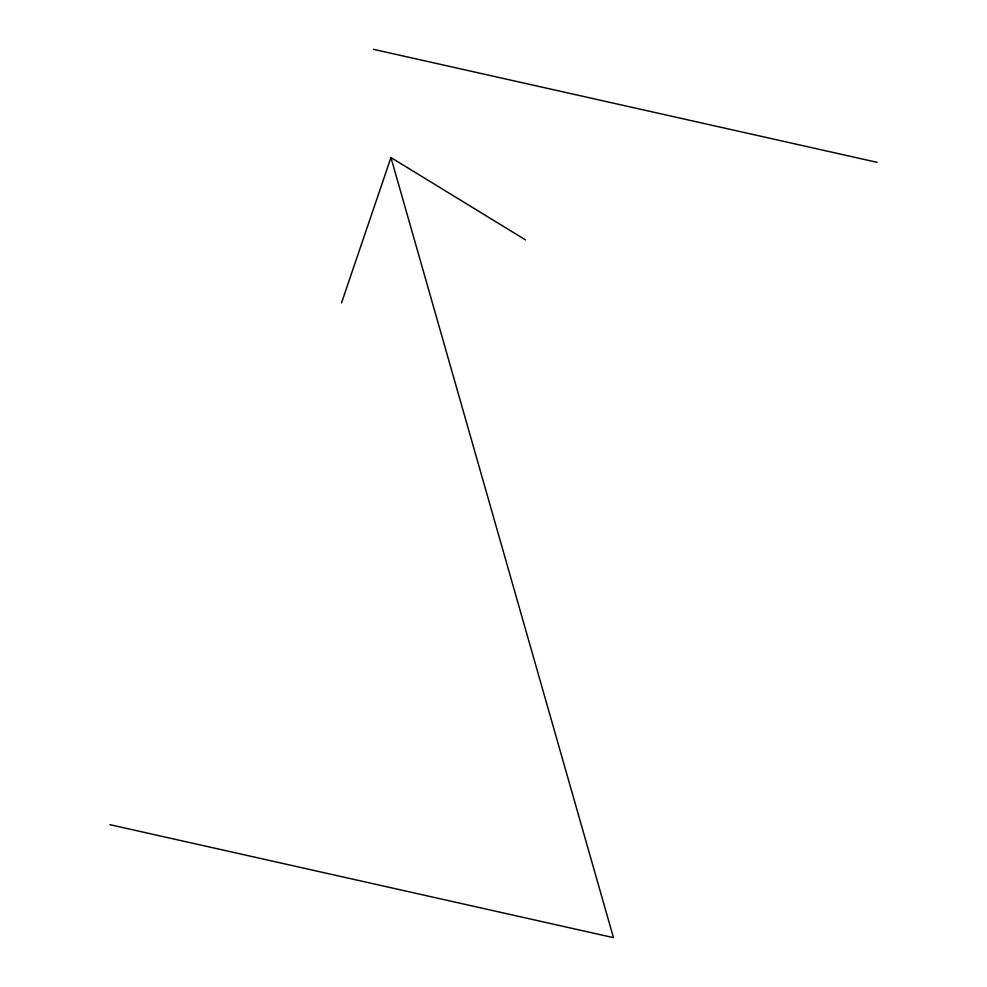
<?xml version="1.0" encoding="UTF-8"?>
<svg xmlns="http://www.w3.org/2000/svg" width="987" height="987" viewBox="0 0 987 987"><rect width="100%" height="100%" fill="white"/><g stroke="black" fill="none" stroke-linecap="round" stroke-linejoin="round"><path stroke-width="1.48" d="M341.514 302.935L390.951 157.562L525.528 239.915M373.542 49.35L877.073 162.324M109.927 824.676L613.458 937.65L390.951 157.562"/></g></svg>
